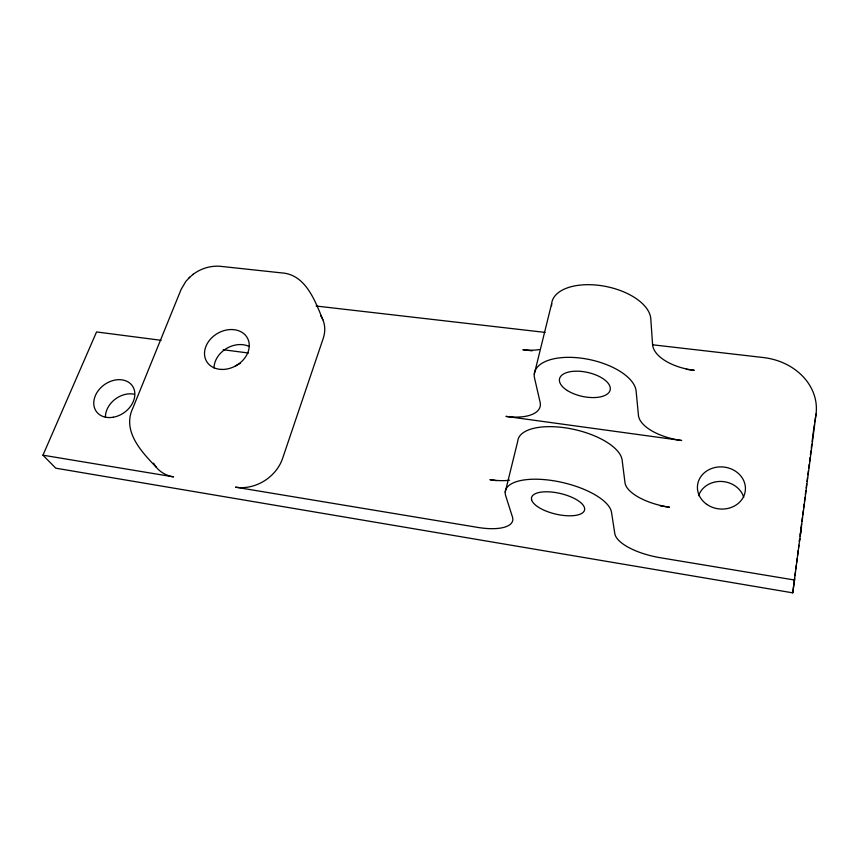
<?xml version="1.0" encoding="UTF-8"?>
<svg xmlns="http://www.w3.org/2000/svg" width="859" height="859" viewBox="0 0 859 859"><rect width="100%" height="100%" fill="white"/><g stroke="black" fill="none" stroke-linecap="round" stroke-linejoin="round"><path stroke-width="1.29" d="M161.105 340.304L96.552 331.95L42.95 455.184L55.792 468.187L792.771 592.85L794.629 578.3M794.972 575.659L795.477 571.686M795.81 569.045L796.325 565.072M796.658 562.43L797.173 558.468M797.506 555.816L798.183 550.522M798.526 547.881L798.859 545.24M799.708 538.614L799.364 541.267L799.761 538.776M800.223 534.62L800.728 530.637M801.071 527.974L801.576 523.99M801.919 521.327L802.424 517.343M802.768 514.681L803.283 510.697M803.616 508.034L804.131 504.05M804.475 501.388L804.98 497.404M805.323 494.741L805.828 490.757M806.171 488.095L806.676 484.111M807.02 481.448L807.535 477.454M807.868 474.802L808.383 470.807M808.716 468.155L809.232 464.161M809.575 461.508L810.08 457.514M810.424 454.862L810.928 450.868M811.272 448.215L811.787 444.221M812.12 441.569L813.656 429.597M792.771 592.85L816.05 413.974A59.819 50.348 3.7 0 0 763.393 357.548L652.915 344.824M813.849 428.297L814.45 424.389M814.847 421.79L816.05 413.974M800.159 536.274L801.544 527.544M505.21 492.143L517.741 441.258A53.344 22.678 12.9 0 1 569.388 428.491A53.344 22.678 12.9 0 1 622.131 460.08L624.987 482.651A44.604 18.211 10.9 0 0 669.515 507.25L660.27 505.833M534.287 374.084L551.661 303.592M189.721 277.253L185.834 281.408L181.131 289.397L132.855 408.122C121.849 431.111 141.574 451.931 156.252 467.178M192.856 274.547C200.598 268.588 210.584 265.452 220.355 266.311L281.183 272.851C305.632 274.085 315.113 300.961 322.855 319.741M189.098 277.79L193.178 274.268M316.155 306.029L545.1 332.401M532.172 350.826L522.873 349.71A39.525 19.929 14.1 0 0 539.431 349.559M686.266 369.338L694.233 370.293A42.145 21.25 9.2 0 1 652.582 344.642L650.789 318.786A50.37 26.425 11.6 0 0 599.7 285.446A50.37 26.425 11.6 0 0 551.585 305.772M223.19 349.731L248.476 353.017M496.513 480.675L489.909 479.655A41.726 16.997 14.7 0 0 509.634 480.213M42.95 455.184L173.561 476.885A38.075 30.784 -35.5 0 1 153.6 463.119M794.833 580.072L660.399 557.749A45.527 16.965 11.5 0 1 614.808 533.6L611.522 512.383A54.45 21.131 13.2 0 0 553.046 480.675A54.45 21.131 13.2 0 0 505.693 495.761L512.458 517.011A42.542 15.806 14.9 0 1 477.797 527.415L235.527 487.171A38.526 31.976 -33.6 0 0 282.557 458.513L323.188 338.51A36.443 29.206 -27 0 0 320.665 315.715M698.592 495.697A23.515 20.713 6.6 0 1 721.377 481.448A23.515 20.713 6.6 0 1 743.744 497.329M105.442 417.42A21.69 16.944 -35.9 0 1 133.864 394.152M214.02 367.974A23.075 18.426 -30.3 0 1 226.046 348.754A23.075 18.426 -30.3 0 1 248.874 346.349M234.786 366.471A22.57 18.211 -30.5 0 1 240.284 363.378M681.563 440.495L505.962 416.39A40.652 18.479 14.4 0 0 540.118 402.302L534.577 378.228A51.894 24.578 12.3 0 1 581.017 358.139A51.894 24.578 12.3 0 1 636.122 391.103L638.441 415.348A43.401 19.757 10.1 0 0 681.563 440.495M531.624 499.831L531.517 499.358A27.22 10.555 13.2 0 1 569.184 496.191A27.22 10.555 13.2 0 1 573.694 515.625A27.22 10.555 13.2 0 1 531.624 499.831M113.184 417.249A22.119 17.116 -35.6 0 0 132.64 386.26A22.119 17.116 -35.6 0 0 97.088 392.348A22.119 17.116 -35.6 0 0 113.184 417.249M706.785 504.362A24.041 21.067 5.7 0 0 745.225 491.316A24.041 21.067 5.7 0 0 712.261 468.273A24.041 21.067 5.7 0 0 706.785 504.362M221.15 369.413A23.526 18.608 -30.1 0 0 248.487 340.497A23.526 18.608 -30.1 0 0 211.013 338.543A23.526 18.608 -30.1 0 0 221.15 369.413M567.359 390.544A25.942 12.284 12.3 0 0 609.632 391.425A25.942 12.284 12.3 0 0 577.538 371.185A25.942 12.284 12.3 0 0 567.359 390.544"/></g></svg>
